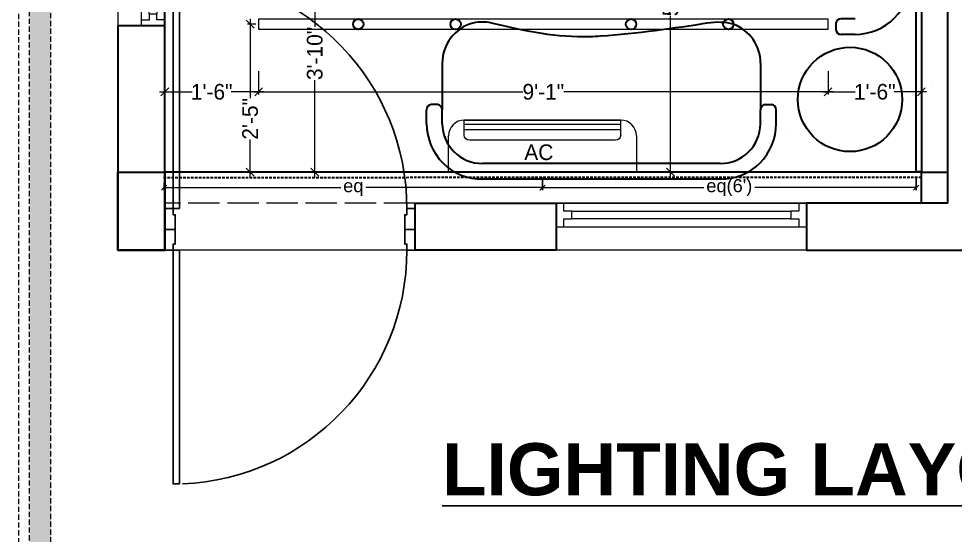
# Model space of a CAD drawing. Header units: millimetres. Extents: x 35877 to 3066687, y -650199 to -40525.
# Drawn here: x 148092.2 to 148271.7, y -180298.7 to -180199.6 of the extents above; entities that cross this region are included whole.
import ezdxf

# ---------------------------------------------------------------- set-up
doc = ezdxf.new("R2010")
doc.units = ezdxf.units.MM
doc.header["$MEASUREMENT"] = 0
doc.header["$PDMODE"] = 35
for name, pattern in [('00 . GROUND FLOOR$0$DASHED', [0.75, 0.5, -0.25]), ('ACAD_ISO02W100', [15, 12, -3]), ('DASHED', [0.75, 0.5, -0.25]), ('DASHEDX2', [1.5, 1, -0.5])]:
    doc.linetypes.add(name, pattern=pattern)
doc.layers.get('Defpoints').update_dxf_attribs({"color": 220})
doc.layers.add('AR DOOR', color=40, linetype='Continuous')
doc.layers.add('AR ELE-5', color=134, linetype='Continuous')
for name, color, linetype, lineweight in [('COLUMN', 1, 'Continuous', 30), ('dim05', 1, 'Continuous', 13), ('Dimension', 10, 'DASHEDX2', 20), ('el', 7, 'Continuous', 20), ('Electrical', 84, 'Continuous', 30), ('FUR', 250, 'Continuous', 0), ('FURNITURE', 32, 'Continuous', 9), ('furniture dimensions', 1, 'DASHED', 0), ('GDR_FLOATING COLUMN', 3, 'Continuous', 18), ('GROUND FLOOR', 7, 'Continuous', 9), ('GROUND FLOOR  ( PLINE )', 251, 'Continuous', 30), ('GROUND FLOOR ( DW_RAIL )', 7, 'Continuous', 9), ('Labelling', 1, 'Continuous', 25), ('NAME PLATE', 7, 'Continuous', 25), ('Text', 7, 'Continuous', 15), ('wall', 7, 'Continuous', 30)]:
    doc.layers.add(name, color=color, linetype=linetype, lineweight=lineweight)
doc.styles.add('Arial', font='arial.ttf')
doc.styles.add('century g', font='GOTHIC.TTF')
doc.styles.get("Standard").update_dxf_attribs({"font": 'arial.ttf', "height": 6})
doc.styles.add('TEXT', font='eurr____.ttf')
doc.dimstyles.new('Archana', dxfattribs={"dimtxt": 2, "dimasz": 0.75, "dimexe": 0.5, "dimexo": 0.5, "dimgap": 0, "dimtad": 0, "dimzin": 0, "dimdsep": 46, "dimlunit": 4, "dimtxsty": 'century g', "dimblk": 'OBLIQUE', "dimcen": 0, "dimdle": 1, "dimclrd": 256, "dimclre": 256, "dimclrt": 256, "dimadec": 0, "dimazin": 0, "dimtfac": 1, "dimtofl": 0, "dimtmove": 1, "dimatfit": 3, "dimfxl": 1, "dimfxlon": 1, "dimtolj": 1, "dimtzin": 0, "dimlwd": -1, "dimlwe": -1, "dimarcsym": 0})
doc.dimstyles.new('ISO-25', dxfattribs={"dimtxt": 2.5, "dimasz": 1, "dimexe": 0.5, "dimexo": 1, "dimtad": 0, "dimdec": 1, "dimlunit": 4, "dimtxsty": 'Standard', "dimblk": 'OBLIQUE', "dimcen": 2.5, "dimclrd": 1, "dimclre": 1, "dimclrt": 5, "dimadec": 0, "dimazin": 0, "dimtfac": 1, "dimtdec": 1, "dimtmove": 0, "dimatfit": 3, "dimfxl": 1, "dimlwd": -1, "dimarcsym": 0})

# ---------------------------------------------------------------- blocks, each defined once
blk = doc.blocks.new('*U20')
for points in [[(0, 0), (0, 1120), (30, 1120), (30, 0)], [(-40, 0), (0, 0), (0, -30), (10, -30), (10, -100), (-40, -100)], [(1160, 0), (1120, 0), (1120, -30), (1110, -30), (1110, -100), (1160, -100)]]:
    blk.add_lwpolyline(points, close=True)
at = {"layer": 'AR ELE-5', "linetype": 'ByBlock', "ltscale": 15}
blk.add_arc((-1.6, -0.7), 1121.6, 0.0347, 87.627, dxfattribs=at)
blk = doc.blocks.new('ac paln')
at = {"layer": 'Electrical', "lineweight": 15}
for p, q in [((389238.69, -37646.36), (389238.69, -37610.34)), ((389238.69, -37610.34), (389245.67, -37610.34)), ((389244.81, -37642.35), (389244.81, -37614.35)), ((389245.81, -37613.35), (389248.68, -37613.35)), ((389246.82, -37643.35), (389246.82, -37613.35)), ((389247.82, -37643.35), (389247.82, -37613.35)), ((389248.68, -37613.35), (389248.68, -37643.35)), ((389248.68, -37643.35), (389248.68, -37613.35)), ((389245.81, -37643.35), (389248.68, -37643.35)), ((389248.68, -37643.35), (389248.68, -37643.35)), ((389245.67, -37646.36), (389238.69, -37646.36))]:
    blk.add_line(p, q, dxfattribs=at)
for centre, start, end in [((389245.67, -37613.35), 0, 90), ((389245.67, -37643.35), 270, 0)]:
    blk.add_arc(centre, 3.01, start, end, dxfattribs=at)
at = {"layer": 'Electrical', "lineweight": 15, "extrusion": (0, 0, -1)}
for centre, start_param, end_param in [((389245.81, -37614.35), -0.785398, 0.785398), ((389245.81, -37642.35), 3.926991, 5.497787)]:
    blk.add_ellipse(centre, major_axis=(-0.71, 0.71), ratio=1, start_param=start_param, end_param=end_param, dxfattribs=at)
at = {"layer": 'Text', "style": 'TEXT'}
blk.add_text('AC', height=3, rotation=270, dxfattribs=at).set_placement((389241.02, -37624.87))
blk = doc.blocks.new('_Oblique')
at = {"layer": 'wall', "color": 0, "lineweight": -2}
blk.add_line((-0.5, -0.5), (0.5, 0.5), dxfattribs=at)
blk = doc.blocks.new('*D501')
at = {"layer": 'Defpoints', "color": 0, "linetype": 'Continuous', "lineweight": 0, "transparency": 16777216}
for p in [(148138.15, -180201.62), (148120.17, -180211.82, -0.01), (148138.15, -180213.67)]:
    blk.add_point(p, dxfattribs=at)
at = {"layer": 'furniture dimensions', "color": 5, "linetype": 'Continuous', "transparency": 16777216}
for p, q in [((148138.15, -180209.67), (148138.15, -180214.17)), ((148119.17, -180213.67), (148125.44, -180213.67)), ((148139.15, -180213.67), (148132.88, -180213.67))]:
    blk.add_line(p, q, dxfattribs=at)
at = {"layer": 'furniture dimensions', "color": 5, "linetype": 'ByBlock', "transparency": 16777216}
blk.add_line((148120.17, -180212.32), (148120.17, -180214.17), dxfattribs=at)
at = {"layer": 'furniture dimensions', "color": 5, "linetype": 'Continuous', "transparency": 16777216, "xscale": 1.5, "yscale": 1.5, "zscale": 1.5, "rotation": 180}
blk.add_blockref('_Oblique', (148120.17, -180213.67), dxfattribs=at)
at = {"layer": 'furniture dimensions', "color": 5, "linetype": 'Continuous', "transparency": 16777216, "xscale": 1.5, "yscale": 1.5, "zscale": 1.5}
blk.add_blockref('_Oblique', (148138.15, -180213.67), dxfattribs=at)
at = {"layer": 'furniture dimensions', "linetype": 'Continuous', "lineweight": 0, "transparency": 16777216, "insert": (148129.16, -180213.67), "char_height": 3, "attachment_point": 5, "style": 'century g'}
blk.add_mtext('\\A1;1\'-6"', dxfattribs=at)
blk = doc.blocks.new('*D502')
at = {"layer": 'Defpoints', "color": 0, "linetype": 'Continuous', "lineweight": 0, "transparency": 16777216}
for p in [(148138.15, -180200.69), (148247.29, -180201.46), (148247.29, -180213.67)]:
    blk.add_point(p, dxfattribs=at)
at = {"layer": 'furniture dimensions', "color": 5, "linetype": 'ByBlock', "transparency": 16777216}
blk.add_line((148138.15, -180209.67), (148138.15, -180214.17), dxfattribs=at)
at = {"layer": 'furniture dimensions', "color": 5, "linetype": 'Continuous', "transparency": 16777216}
for p, q in [((148247.29, -180209.67), (148247.29, -180214.17)), ((148137.15, -180213.67), (148188.8, -180213.67)), ((148248.29, -180213.67), (148196.64, -180213.67))]:
    blk.add_line(p, q, dxfattribs=at)
at = {"layer": 'furniture dimensions', "color": 5, "linetype": 'Continuous', "transparency": 16777216, "xscale": 1.5, "yscale": 1.5, "zscale": 1.5, "rotation": 180}
blk.add_blockref('_Oblique', (148138.15, -180213.67), dxfattribs=at)
at = {"layer": 'furniture dimensions', "color": 5, "linetype": 'Continuous', "transparency": 16777216, "xscale": 1.5, "yscale": 1.5, "zscale": 1.5}
blk.add_blockref('_Oblique', (148247.29, -180213.67), dxfattribs=at)
at = {"layer": 'furniture dimensions', "linetype": 'Continuous', "lineweight": 0, "transparency": 16777216, "insert": (148192.72, -180213.67), "char_height": 3, "attachment_point": 5, "style": 'century g'}
blk.add_mtext('\\A1;9\'-1"', dxfattribs=at)
blk = doc.blocks.new('*D503')
at = {"layer": 'Defpoints', "color": 0, "linetype": 'Continuous', "lineweight": 0, "transparency": 16777216}
for p in [(148247.29, -180209.13, -0.01), (148265.17, -180209.13, -0.01), (148265.17, -180213.67)]:
    blk.add_point(p, dxfattribs=at)
at = {"layer": 'furniture dimensions', "color": 5, "linetype": 'ByBlock', "transparency": 16777216}
blk.add_line((148247.29, -180209.67), (148247.29, -180214.17), dxfattribs=at)
at = {"layer": 'furniture dimensions', "color": 5, "linetype": 'Continuous', "transparency": 16777216}
for p, q in [((148265.17, -180209.67), (148265.17, -180214.17)), ((148246.29, -180213.67), (148252.51, -180213.67)), ((148266.17, -180213.67), (148259.95, -180213.67))]:
    blk.add_line(p, q, dxfattribs=at)
at = {"layer": 'furniture dimensions', "color": 5, "linetype": 'Continuous', "transparency": 16777216, "xscale": 1.5, "yscale": 1.5, "zscale": 1.5, "rotation": 180}
blk.add_blockref('_Oblique', (148247.29, -180213.67), dxfattribs=at)
at = {"layer": 'furniture dimensions', "color": 5, "linetype": 'Continuous', "transparency": 16777216, "xscale": 1.5, "yscale": 1.5, "zscale": 1.5}
blk.add_blockref('_Oblique', (148265.17, -180213.67), dxfattribs=at)
at = {"layer": 'furniture dimensions', "linetype": 'Continuous', "lineweight": 0, "transparency": 16777216, "insert": (148256.23, -180213.67), "char_height": 3, "attachment_point": 5, "style": 'century g'}
blk.add_mtext('\\A1;1\'-6"', dxfattribs=at)
blk = doc.blocks.new('*D504')
at = {"layer": 'Defpoints', "color": 0, "linetype": 'Continuous', "lineweight": 0, "transparency": 16777216}
for p in [(148138.15, -180200.69), (148136.54, -180229.07), (148138.15, -180229.07, -0.01)]:
    blk.add_point(p, dxfattribs=at)
at = {"layer": 'furniture dimensions', "color": 5, "linetype": 'ByBlock', "transparency": 16777216}
blk.add_line((148137.65, -180200.69), (148136.04, -180200.69), dxfattribs=at)
at = {"layer": 'furniture dimensions', "color": 5, "linetype": 'Continuous', "transparency": 16777216}
for p, q in [((148136.54, -180199.69), (148136.54, -180214.88)), ((148136.54, -180230.07), (148136.54, -180222.79)), ((148137.65, -180229.07), (148136.04, -180229.07))]:
    blk.add_line(p, q, dxfattribs=at)
at = {"layer": 'furniture dimensions', "color": 5, "linetype": 'Continuous', "transparency": 16777216, "xscale": 1.5, "yscale": 1.5, "zscale": 1.5}
for p, rotation in [((148136.54, -180200.69), 90), ((148136.54, -180229.07), 270)]:
    blk.add_blockref('_Oblique', p, dxfattribs=dict(at, rotation=rotation))
at = {"layer": 'furniture dimensions', "linetype": 'Continuous', "lineweight": 0, "transparency": 16777216, "insert": (148136.54, -180218.84), "char_height": 3, "attachment_point": 5, "rotation": 90, "style": 'century g'}
blk.add_mtext('\\A1;2\'-5"', dxfattribs=at)
blk = doc.blocks.new('*D505')
at = {"layer": 'Defpoints', "color": 0, "linetype": 'Continuous', "lineweight": 0, "transparency": 16777216}
for p in [(148143.6, -180183.53, -0.01), (148143.6, -180229.07, -0.01), (148148.92, -180229.07)]:
    blk.add_point(p, dxfattribs=at)
at = {"layer": 'furniture dimensions', "color": 5, "linetype": 'Continuous', "transparency": 16777216}
for p, q in [((148148.92, -180182.53), (148148.92, -180201.2)), ((148148.92, -180230.07), (148148.92, -180211.41)), ((148144.92, -180229.07), (148149.42, -180229.07))]:
    blk.add_line(p, q, dxfattribs=at)
at = {"layer": 'furniture dimensions', "color": 5, "linetype": 'ByBlock', "transparency": 16777216}
blk.add_line((148144.92, -180183.53), (148149.42, -180183.53), dxfattribs=at)
at = {"layer": 'furniture dimensions', "color": 5, "linetype": 'Continuous', "transparency": 16777216, "xscale": 1.5, "yscale": 1.5, "zscale": 1.5}
for p, rotation in [((148148.92, -180183.53), 90), ((148148.92, -180229.07), 270)]:
    blk.add_blockref('_Oblique', p, dxfattribs=dict(at, rotation=rotation))
at = {"layer": 'furniture dimensions', "linetype": 'Continuous', "lineweight": 0, "transparency": 16777216, "insert": (148148.92, -180206.3), "char_height": 3, "attachment_point": 5, "rotation": 90, "style": 'century g'}
blk.add_mtext('\\A1;3\'-10"', dxfattribs=at)
blk = doc.blocks.new('*D561')
at = {"layer": 'Defpoints', "color": 0, "linetype": 'Continuous', "lineweight": 0, "transparency": 16777216}
for p in [(148192.67, -180161.3, -0.01), (148217.1, -180161.3), (148209.54, -180229.07, -0.01)]:
    blk.add_point(p, dxfattribs=at)
at = {"layer": 'furniture dimensions', "color": 5, "linetype": 'Continuous', "transparency": 16777216}
for p, q in [((148217.1, -180160.3), (148217.1, -180191.26)), ((148213.1, -180161.3), (148217.6, -180161.3)), ((148217.1, -180230.07), (148217.1, -180199.12))]:
    blk.add_line(p, q, dxfattribs=at)
at = {"layer": 'furniture dimensions', "color": 5, "linetype": 'ByBlock', "transparency": 16777216}
blk.add_line((148213.1, -180229.07), (148217.6, -180229.07), dxfattribs=at)
at = {"layer": 'furniture dimensions', "color": 5, "linetype": 'Continuous', "transparency": 16777216, "xscale": 1.5, "yscale": 1.5, "zscale": 1.5}
for p, rotation in [((148217.1, -180161.3), 90), ((148217.1, -180229.07), 270)]:
    blk.add_blockref('_Oblique', p, dxfattribs=dict(at, rotation=rotation))
at = {"layer": 'furniture dimensions', "linetype": 'Continuous', "lineweight": 0, "transparency": 16777216, "insert": (148217.1, -180195.19), "char_height": 3, "attachment_point": 5, "rotation": 90, "style": 'century g'}
blk.add_mtext('\\A1;5\'-8"', dxfattribs=at)
blk = doc.blocks.new('*D567')
at = {"layer": 'Defpoints', "color": 0, "lineweight": 0, "transparency": 16777216}
for p in [(148192.55, -180229.07, 0.05), (148264.17, -180229.01, 0.05), (148264.17, -180232.03)]:
    blk.add_point(p, dxfattribs=at)
at = {"layer": 'dim05', "color": 1, "linetype": 'Continuous', "lineweight": -2, "transparency": 16777216}
for p, q in [((148192.55, -180230.07), (148192.55, -180232.53)), ((148264.17, -180230.01), (148264.17, -180232.53))]:
    blk.add_line(p, q, dxfattribs=at)
at = {"layer": 'dim05', "color": 1, "linetype": 'Continuous', "transparency": 16777216}
for p, q in [((148192.55, -180232.03), (148223.45, -180232.03)), ((148264.17, -180232.03), (148233.27, -180232.03))]:
    blk.add_line(p, q, dxfattribs=at)
at = {"layer": 'dim05', "color": 1, "transparency": 16777216, "rotation": 180}
blk.add_blockref('_Oblique', (148192.55, -180232.03), dxfattribs=at)
at = {"layer": 'dim05', "color": 1, "transparency": 16777216}
blk.add_blockref('_Oblique', (148264.17, -180232.03), dxfattribs=at)
at = {"layer": 'dim05', "color": 5, "lineweight": 25, "transparency": 16777216, "insert": (148228.36, -180232.03), "char_height": 2.5, "attachment_point": 5, "style": 'Arial'}
blk.add_mtext("eq(6')", dxfattribs=at)
blk = doc.blocks.new('*D568')
at = {"layer": 'Defpoints', "color": 0, "lineweight": 0, "transparency": 16777216}
for p in [(148192.55, -180229.07, 0.05), (148120.05, -180230.09, 0.05), (148120.05, -180232.03)]:
    blk.add_point(p, dxfattribs=at)
at = {"layer": 'dim05', "color": 1, "linetype": 'Continuous', "lineweight": -2, "transparency": 16777216}
for p, q in [((148120.05, -180231.09), (148120.05, -180232.53)), ((148192.55, -180230.07), (148192.55, -180232.53))]:
    blk.add_line(p, q, dxfattribs=at)
at = {"layer": 'dim05', "color": 1, "linetype": 'Continuous', "transparency": 16777216}
for p, q in [((148120.05, -180232.03), (148153.92, -180232.03)), ((148192.55, -180232.03), (148158.68, -180232.03))]:
    blk.add_line(p, q, dxfattribs=at)
at = {"layer": 'dim05', "color": 1, "transparency": 16777216, "rotation": 180}
blk.add_blockref('_Oblique', (148120.05, -180232.03), dxfattribs=at)
at = {"layer": 'dim05', "color": 1, "transparency": 16777216}
blk.add_blockref('_Oblique', (148192.55, -180232.03), dxfattribs=at)
at = {"layer": 'dim05', "color": 5, "lineweight": 25, "transparency": 16777216, "insert": (148156.3, -180232.03), "char_height": 2.5, "attachment_point": 5, "style": 'Arial'}
blk.add_mtext('eq', dxfattribs=at)

msp = doc.modelspace()

# ---------------------------------------------------------------- hatches: boundary and pattern name
at = {"layer": 'Dimension', "true_color": 0xd39e00, "transparency": 33554687}
h = msp.add_hatch(color=42, dxfattribs=at)
h.paths.add_polyline_path([(148094.233, -179910.7893), (148094.233, -180322.1545), (148678.662, -180322.1545), (148678.662, -179910.7893)])
h.paths.add_polyline_path([(148098.3346, -179914.8909), (148674.5604, -179914.8909), (148674.5604, -180318.0528), (148098.3346, -180318.0528)], flags=16)

# ---------------------------------------------------------------- linework, layer by layer
at = {"layer": 'COLUMN', "transparency": 33554687, "elevation": -0.2268}
msp.add_lwpolyline([(148111.1668, -180229.0345), (148120.1668, -180229.0345), (148120.1668, -180244.0345), (148111.1668, -180244.0345)], close=True, dxfattribs=at)
at = {"layer": 'Dimension', "color": 42, "true_color": 0xd39e00, "transparency": 33554687}
for points in [[(148092.1822, -179908.7385), (148680.7128, -179908.7385), (148680.7128, -180324.2053), (148092.1822, -180324.2053)], [(148094.233, -179910.7893), (148678.662, -179910.7893), (148678.662, -180322.1545), (148094.233, -180322.1545)], [(148098.3346, -179914.8909), (148674.5604, -179914.8909), (148674.5604, -180318.0528), (148098.3346, -180318.0528)]]:
    msp.add_lwpolyline(points, close=True, dxfattribs=at)
at = {"layer": 'FUR', "transparency": 33554687}
msp.add_line((148267.0355, -180212.3458, -0.2268), (148267.0355, -180212.3458, -0.2268), dxfattribs=at)
msp.add_line((148267.0355, -180212.3458, -0.2268), (148267.0355, -180212.3458, -0.2268), dxfattribs=at)
at = {"layer": 'FUR', "color": 9, "lineweight": 30, "true_color": 0xc7c8ca, "transparency": 33554687}
msp.add_line((148239.071, -180220.8926, -0.2268), (148239.071, -180220.8926, -0.2268), dxfattribs=at)
at = {"layer": 'FURNITURE', "color": 9, "lineweight": 30, "true_color": 0xc7c8ca, "transparency": 16777216}
for p, q in [((148248.7776, -180200.5245, 3.4732), (148248.7776, -180201.7728, 3.4732)), ((148252.4799, -180199.6486, 2.1141), (148249.7776, -180199.6486, 2.1141)), ((148252.4799, -180202.6486, 2.1141), (148249.7776, -180202.6486, 2.1141)), ((148173.3497, -180208.1712, 2.5866), (148173.3497, -180217.0826, 3.4732)), ((148234.3497, -180208.1712, 2.5866), (148234.3497, -180217.0826, 3.4732)), ((148172.4739, -180216.0826, 3.4732), (148171.2256, -180216.0826, 3.4732)), ((148235.2256, -180216.0826, 3.4732), (148236.4739, -180216.0826, 3.4732)), ((148170.3497, -180219.7849, 2.1141), (148170.3497, -180217.0826, 2.1141)), ((148173.3497, -180219.7849, 2.1141), (148173.3497, -180217.0826, 2.1141)), ((148234.3497, -180219.7849, 3.4732), (148234.3497, -180217.0826, 3.4732)), ((148237.3497, -180219.7849, 3.4732), (148237.3497, -180217.0826, 3.4732)), ((148226.6337, -180227.3962, -4.3468), (148181.0658, -180227.3962, -1.6911)), ((148226.8421, -180230.3962, -0.1448), (148180.8573, -180230.3962, 2.6802))]:
    msp.add_line(p, q, dxfattribs=at)
at = {"layer": 'FURNITURE', "color": 9, "lineweight": 30, "true_color": 0xc7c8ca, "transparency": 33554687}
msp.add_line((148119.9341, -180229.074, -0.2268), (148265.1663, -180229.007, -0.2268), dxfattribs=at)
at = {"layer": 'FURNITURE', "color": 9, "lineweight": 30, "true_color": 0xc7c8ca, "transparency": 33554687, "elevation": -0.2268}
msp.add_lwpolyline([(148264.1668, -180139.0232), (148265.1668, -180139.0232), (148265.1668, -180229.0172), (148264.1668, -180229.0172)], close=True, dxfattribs=at)
at = {"layer": 'FURNITURE', "color": 1, "lineweight": 0, "transparency": 33554687, "elevation": -0.2215}
msp.add_lwpolyline([(148138.1482, -180201.6244), (148247.2909, -180201.6244), (148247.2909, -180199.7488), (148138.1482, -180199.7488)], close=True, dxfattribs=at)
at = {"layer": 'FURNITURE', "color": 240, "lineweight": 30, "true_color": 0xed1f24, "transparency": 33554687}
for centre in [(148157.2531, -180200.6866, -0.2215), (148175.901, -180200.6998, -0.2215), (148209.5381, -180200.6998, -0.2215), (148228.186, -180200.6866, -0.2215)]:
    msp.add_circle(centre, 1, dxfattribs=at)
at = {"layer": 'FURNITURE', "color": 9, "lineweight": 30, "true_color": 0xc7c8ca, "transparency": 16777216}
msp.add_circle((148251.4944, -180215.1254, -0.2764), 10.0007, dxfattribs=at)
for centre, radius, start, end in [((148252.4799, -180192.0368, 2.1141), 10.6118, 270, 0.562696), ((148181.3697, -180208.1912, 2.5866), 8.02, 105.700879, 179.857319), ((148180.9552, -180208.4125, -1.5982), 8.1339, 72.618345, 102.466718), ((148226.232, -180212.7184, 3.9457), 12.384, 76.380272, 99.494728), ((148226.3298, -180208.1912, 3.9457), 8.02, 0.142681, 69.426293), ((148249.7776, -180200.6574, 2.1141), 1.0088, 90, 172.426997), ((148249.7776, -180201.6399, 2.1141), 1.0088, 187.573003, 270), ((148171.3585, -180217.0826, 2.1141), 1.0088, 97.573003, 180), ((148172.3409, -180217.0826, 2.1141), 1.0088, 0, 82.426997), ((148235.3585, -180217.0826, 2.1141), 1.0088, 97.573003, 180), ((148236.3409, -180217.0826, 2.1141), 1.0088, 0, 82.426997), ((148180.9615, -180219.7849, 2.1141), 10.6118, 180, 270.562696), ((148181.0658, -180219.6793, 2.1141), 7.7169, 180.900455, 270), ((148226.7379, -180219.7849, 2.1141), 10.6118, 269.437304, 0), ((148226.6337, -180219.6793, 2.1141), 7.7169, 270, 359.099545)]:
    msp.add_arc(centre, radius, start, end, dxfattribs=at)
msp.add_open_spline([(148224.4936, -180200.4571, 3.6148), (148217.6117, -180201.521, 2.3857), (148210.027, -180202.6421, 1.134), (148196.0828, -180203.4619, 1.3152), (148189.383, -180202.058, -0.153), (148183.3851, -180200.6501, -1.5982)], degree=3, knots=[1.8844998, 1.8844998, 1.8844998, 1.8844998, 22.97733312, 25.09559381, 43.70575449, 43.70575449, 43.70575449, 43.70575449], dxfattribs=at)
at = {"layer": 'furniture dimensions', "color": 9, "linetype": 'Continuous', "lineweight": 30, "true_color": 0xc7c8ca, "transparency": 33554687}
for p, q in [((148120.1668, -180229.073, -0.2268), (148120.1668, -180093.5345, -0.2268)), ((148265.1668, -180093.5345, -0.2268), (148265.1668, -180229.073, -0.2268)), ((148265.1668, -180229.073, -0.2268), (148120.1668, -180229.073, -0.2268))]:
    msp.add_line(p, q, dxfattribs=at)
at = {"layer": 'furniture dimensions', "color": 5, "linetype": 'Continuous', "lineweight": 0, "transparency": 33554687, "elevation": -0.2268}
msp.add_lwpolyline([(148243.1668, -180235.0345), (148241.6668, -180235.0345), (148241.6668, -180236.5345), (148240.1668, -180236.5345), (148240.1668, -180238.0345), (148198.1668, -180238.0345), (148198.1668, -180236.5345), (148196.6668, -180236.5345), (148196.6668, -180235.0345), (148195.1668, -180235.0345), (148195.1668, -180239.5345), (148196.6668, -180239.5345), (148196.6668, -180238.0345), (148198.1668, -180238.0345), (148198.1668, -180236.5345), (148240.1668, -180236.5345), (148240.1668, -180238.0345), (148241.6668, -180238.0345), (148241.6668, -180239.5345), (148243.1668, -180239.5345), (148243.1668, -180235.0345), (148195.1668, -180235.0345), (148195.1668, -180239.5345), (148243.1668, -180239.5345)], close=True, dxfattribs=at)
at = {"layer": 'GDR_FLOATING COLUMN', "color": 9, "linetype": '00 . GROUND FLOOR$0$DASHED', "lineweight": 30, "true_color": 0xc7c8ca, "transparency": 33554687}
msp.add_line((148119.9346, -180230.074, -0.2268), (148265.1652, -180230.007, -0.2268), dxfattribs=at)
at = {"layer": 'GROUND FLOOR', "transparency": 33554687}
for p, q in [((148120.1668, -180094.0345, -0.2268), (148120.1668, -180244.0345, -0.2268)), ((148120.1668, -180094.0345, -0.2268), (148120.1668, -180244.0345, -0.2268)), ((148111.1668, -180130.0345, -0.2268), (148111.1668, -180201.0345, -0.2268)), ((148120.1668, -180201.0345, -0.2268), (148111.1668, -180201.0345, -0.2268)), ((148270.1668, -180235.0345, -0.2268), (148168.1668, -180235.0345, -0.2268)), ((148168.1668, -180235.0345, -0.2268), (148168.1668, -180244.0345, -0.2268)), ((148511.6668, -180244.0345, -0.2268), (148111.1668, -180244.0345, -0.2268))]:
    msp.add_line(p, q, dxfattribs=at)
at = {"layer": 'GROUND FLOOR  ( PLINE )', "transparency": 33554687, "elevation": -0.2268}
msp.add_lwpolyline([(148274.6668, -180235.0345), (148274.6668, -180161.5345), (148316.6668, -180161.5345), (148316.6668, -180139.0345), (148312.1668, -180139.0345), (148312.1668, -180157.0345), (148274.6668, -180157.0345), (148274.6668, -180139.0345), (148270.1668, -180139.0345), (148270.1668, -180235.0345), (148243.1668, -180235.0345), (148243.1668, -180244.0345), (148274.6668, -180244.0345)], dxfattribs=at)
for points in [[(148120.1668, -180201.0345), (148111.1668, -180201.0345), (148111.1668, -180244.0345), (148120.1668, -180244.0345)], [(148168.1668, -180235.0345), (148195.1668, -180235.0345), (148195.1668, -180244.0345), (148168.1668, -180244.0345)]]:
    msp.add_lwpolyline(points, close=True, dxfattribs=at)
at = {"layer": 'GROUND FLOOR ( DW_RAIL )', "transparency": 33554687, "elevation": -0.2268}
for points in [[(148120.1668, -180201.0345), (148120.1668, -180199.8367), (148118.6668, -180199.8367), (148118.6668, -180198.7707), (148117.1668, -180198.7707), (148117.1668, -180134.0345), (148118.6668, -180134.0345), (148118.6668, -180131.5345), (148120.1668, -180131.5345), (148120.1668, -180130.0345), (148115.6668, -180130.0345), (148115.6668, -180131.5345), (148117.1668, -180131.5345), (148117.1668, -180134.0345), (148118.6668, -180134.0345), (148118.6668, -180198.7707), (148117.1668, -180198.7707), (148117.1668, -180199.906), (148115.6668, -180199.906), (148115.6668, -180201.0345), (148120.1668, -180201.0345), (148120.1668, -180130.0345), (148115.6668, -180130.0345), (148115.6668, -180201.0345)], [(148195.1668, -180235.0345), (148243.1668, -180235.0345), (148243.1668, -180244.0345), (148195.1668, -180244.0345)]]:
    msp.add_lwpolyline(points, close=True, dxfattribs=at)
at = {"layer": 'Labelling', "color": 251, "linetype": 'ACAD_ISO02W100', "lineweight": 0, "ltscale": 0.5, "true_color": 0x636466, "transparency": 33554687}
for p, q in [((148265.1668, -180234.2838, -0.2268), (148265.1668, -179960.5345, -0.2268)), ((148168.1668, -180235.0345, -0.2268), (148120.1668, -180235.0345, -0.2268))]:
    msp.add_line(p, q, dxfattribs=at)
at = {"layer": 'Labelling', "lineweight": 30, "ltscale": 10, "transparency": 33554687, "elevation": -0.2268}
msp.add_lwpolyline([(148265.1668, -180229.0345), (148270.1668, -180229.0345), (148270.1668, -180235.0345), (148265.1668, -180235.0345)], close=True, dxfattribs=at)

# ---------------------------------------------------------------- block references
at = {"layer": 'AR DOOR', "linetype": 'ByBlock', "lineweight": -2, "transparency": 33554687, "extrusion": (0, 0, -1), "xscale": -0.04000000000002399, "yscale": 0.04000000000002399, "zscale": -0.04000000000002399}
msp.add_blockref('*U20', (-148121.7668, -180236.0345, 0.2268), dxfattribs=at)
at = {"layer": 'AR DOOR', "linetype": 'ByBlock', "lineweight": -2, "transparency": 33554687, "extrusion": (0, 0, -1), "xscale": 0.04000000000002399, "yscale": 0.04000000000002399, "zscale": -0.04000000000002399, "rotation": 180}
msp.add_blockref('*U20', (-148121.7668, -180244.0345, 0.2268), dxfattribs=at)
at = {"layer": 'el', "color": 18, "true_color": 0x000000, "transparency": 33554687, "rotation": 90}
msp.add_blockref('ac paln', (110564.2002, -569467.761, -0.2268), dxfattribs=at)

# ---------------------------------------------------------------- texts
at = {"layer": 'NAME PLATE', "color": 1, "transparency": 33554687, "insert": (148237.3315, -180286.0865, -0.1027), "char_height": 10, "attachment_point": 5, "style": 'Arial'}
msp.add_mtext_dynamic_manual_height_columns('{\\fArial|b1|i0|c0|p34;\\LLIGHTING LAYOUT}', width=294.142415, gutter_width=1, heights=[0], dxfattribs=at)

# ---------------------------------------------------------------- dimensions: what is measured, and where the dimension line sits
at = {"layer": 'dim05', "color": 27, "lineweight": 25, "true_color": 0x7d5120, "transparency": 33554687}
for base, p2, text, picture, middle in [((148120.0507, -180232.0345, -0.2764), (148120.0507, -180230.0852, -0.2268), 'eq', '*D568', (148156.3004, -180232.0345, -0.2764)), ((148264.1668, -180232.0345, -0.2764), (148264.1668, -180229.0075, -0.2268), "eq(6')", '*D567', (148228.3585, -180232.0345, -0.2764))]:
    dim = msp.add_linear_dim(base=base, p1=(148192.5502, -180229.073, -0.2268), p2=p2, text=text, dimstyle='ISO-25', override={"dimtxsty": 'Arial'}, dxfattribs=at)
    dim.commit()
    dim.dimension.update_dxf_attribs({"geometry": picture, "text_midpoint": middle})
at = {"layer": 'furniture dimensions', "color": 5, "linetype": 'Continuous', "lineweight": 0, "transparency": 33554687}
for base, p1, p2, angle, picture, middle in [((148217.0975, -180161.3037, -0.2215), (148209.5381, -180229.073, -0.2268), (148192.6668, -180161.3037, -0.2268), 270, '*D561', (148217.0975, -180195.1884, -0.2215)), ((148148.922, -180229.073, -0.2215), (148143.5992, -180183.5345, -0.2268), (148143.5992, -180229.073, -0.2268), 90, '*D505', (148148.922, -180206.3037, -0.2215))]:
    dim = msp.add_linear_dim(base=base, p1=p1, p2=p2, angle=angle, dimstyle='Archana', override={"dimtxt": 3, "dimasz": 1.5, "dimdec": 0, "dimclrd": 5, "dimclre": 5, "dimfxl": 4}, dxfattribs=at)
    dim.commit()
    dim.dimension.update_dxf_attribs({"geometry": picture, "text_midpoint": middle})
dim = msp.add_linear_dim(base=(148136.5435, -180229.073, -0.2215), p1=(148138.1482, -180200.6866, -0.2215), p2=(148138.1482, -180229.073, -0.2268), angle=90, text='2\'-5"', dimstyle='Archana', override={"dimtxt": 3, "dimasz": 1.5, "dimdec": 0, "dimclrd": 5, "dimclre": 5, "dimfxl": 4}, dxfattribs=at)
dim.commit()
dim.dimension.update_dxf_attribs({"geometry": '*D504', "text_midpoint": (148136.5435, -180218.8353, -0.2215), "dimtype": 160})
for base, p1, p2, picture, middle in [((148247.2909, -180213.6699, -0.2215), (148138.1482, -180200.6866, -0.2215), (148247.2909, -180201.4645, -0.2215), '*D502', (148192.7196, -180213.6699, -0.2215)), ((148138.1482, -180213.6699, -0.2215), (148120.1668, -180211.8184, -0.2268), (148138.1482, -180201.6244, -0.2215), '*D501', (148129.1575, -180213.6699, -0.2215)), ((148265.1668, -180213.6699, -0.2215), (148247.2909, -180209.1348, -0.2268), (148265.1668, -180209.1348, -0.2268), '*D503', (148256.2288, -180213.6699, -0.2215))]:
    dim = msp.add_linear_dim(base=base, p1=p1, p2=p2, dimstyle='Archana', override={"dimtxt": 3, "dimasz": 1.5, "dimdec": 0, "dimclrd": 5, "dimclre": 5, "dimfxl": 4}, dxfattribs=at)
    dim.commit()
    dim.dimension.update_dxf_attribs({"geometry": picture, "text_midpoint": middle})

doc.saveas('drawing.dxf')
